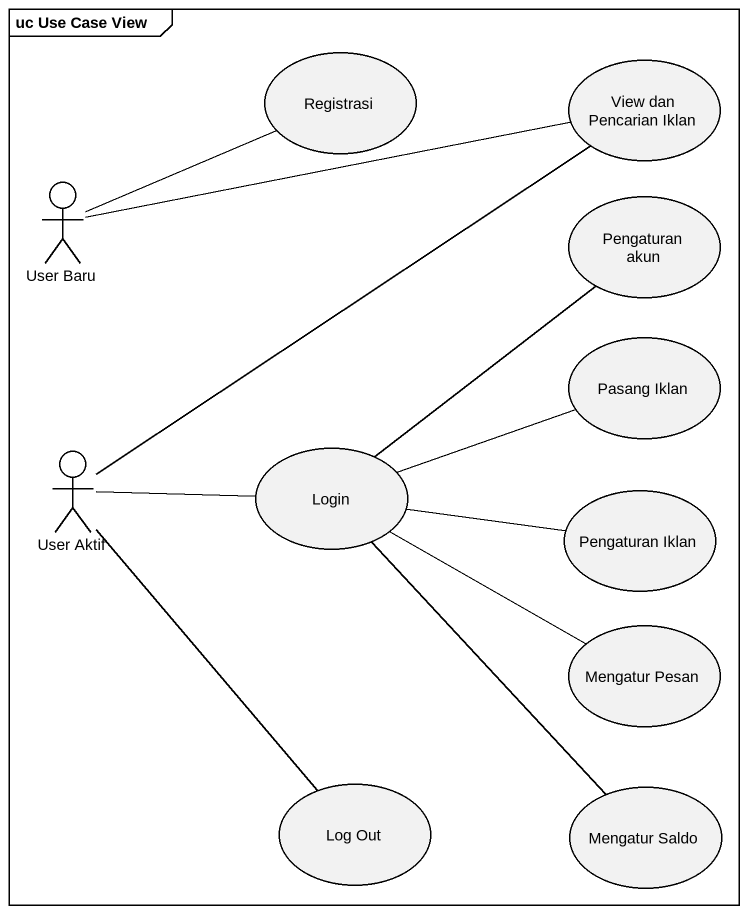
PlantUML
@startuml
mainframe uc Use Case View
usecase Registrasi
usecase "View dan Pencarian Iklan" as View_dan_Pencarian_Iklan
actor "User Baru" as User_Baru
usecase "Pengaturan akun" as Pengaturan_akun
usecase "Pasang Iklan" as Pasang_Iklan
actor "User Aktif" as User_Aktif
usecase Login
usecase "Pengaturan Iklan" as Pengaturan_Iklan
usecase "Mengatur Pesan" as Mengatur_Pesan
usecase "Log Out" as Log_Out
usecase "Mengatur Saldo" as Mengatur_Saldo
User_Baru -right- Registrasi
User_Baru -right- View_dan_Pencarian_Iklan
User_Aktif -up- View_dan_Pencarian_Iklan
User_Aktif -right- Login
User_Aktif -- Log_Out
Login -up- Pengaturan_akun
Login -right- Pasang_Iklan
Login -right- Pengaturan_Iklan
Login -right- Mengatur_Pesan
Login -- Mengatur_Saldo
@enduml
